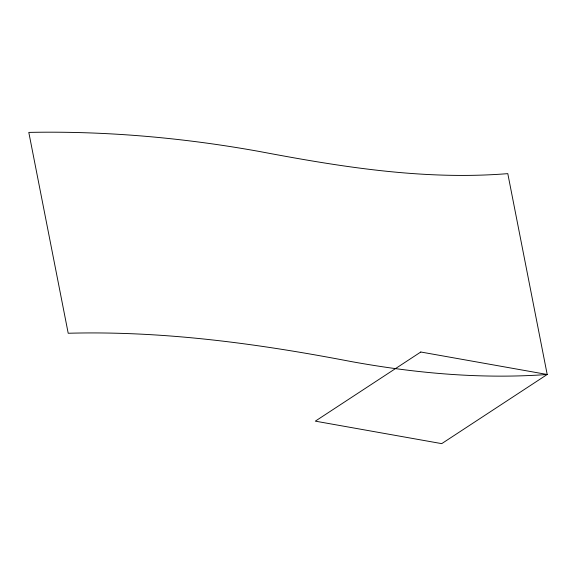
<?xml version="1.0" encoding="UTF-8"?>
<svg xmlns="http://www.w3.org/2000/svg" width="576" height="576" viewBox="0 0 576 576"><rect width="100%" height="100%" fill="white"/><g stroke="black" fill="none" stroke-linecap="round" stroke-linejoin="round"><path stroke-width="0.86" d="M420.797 352.008L315.317 421.15L441.72 443.635L547.2 374.486L507.794 173.635C424.332 180.374 341.186 166.946 259.445 151.488C183.391 137.765 106.099 130.867 28.8 132.401L68.206 333.252C163.231 330.696 257.738 343.606 350.842 361.498C415.526 373.255 481.493 379.282 547.2 374.486L420.797 352.008"/></g></svg>
